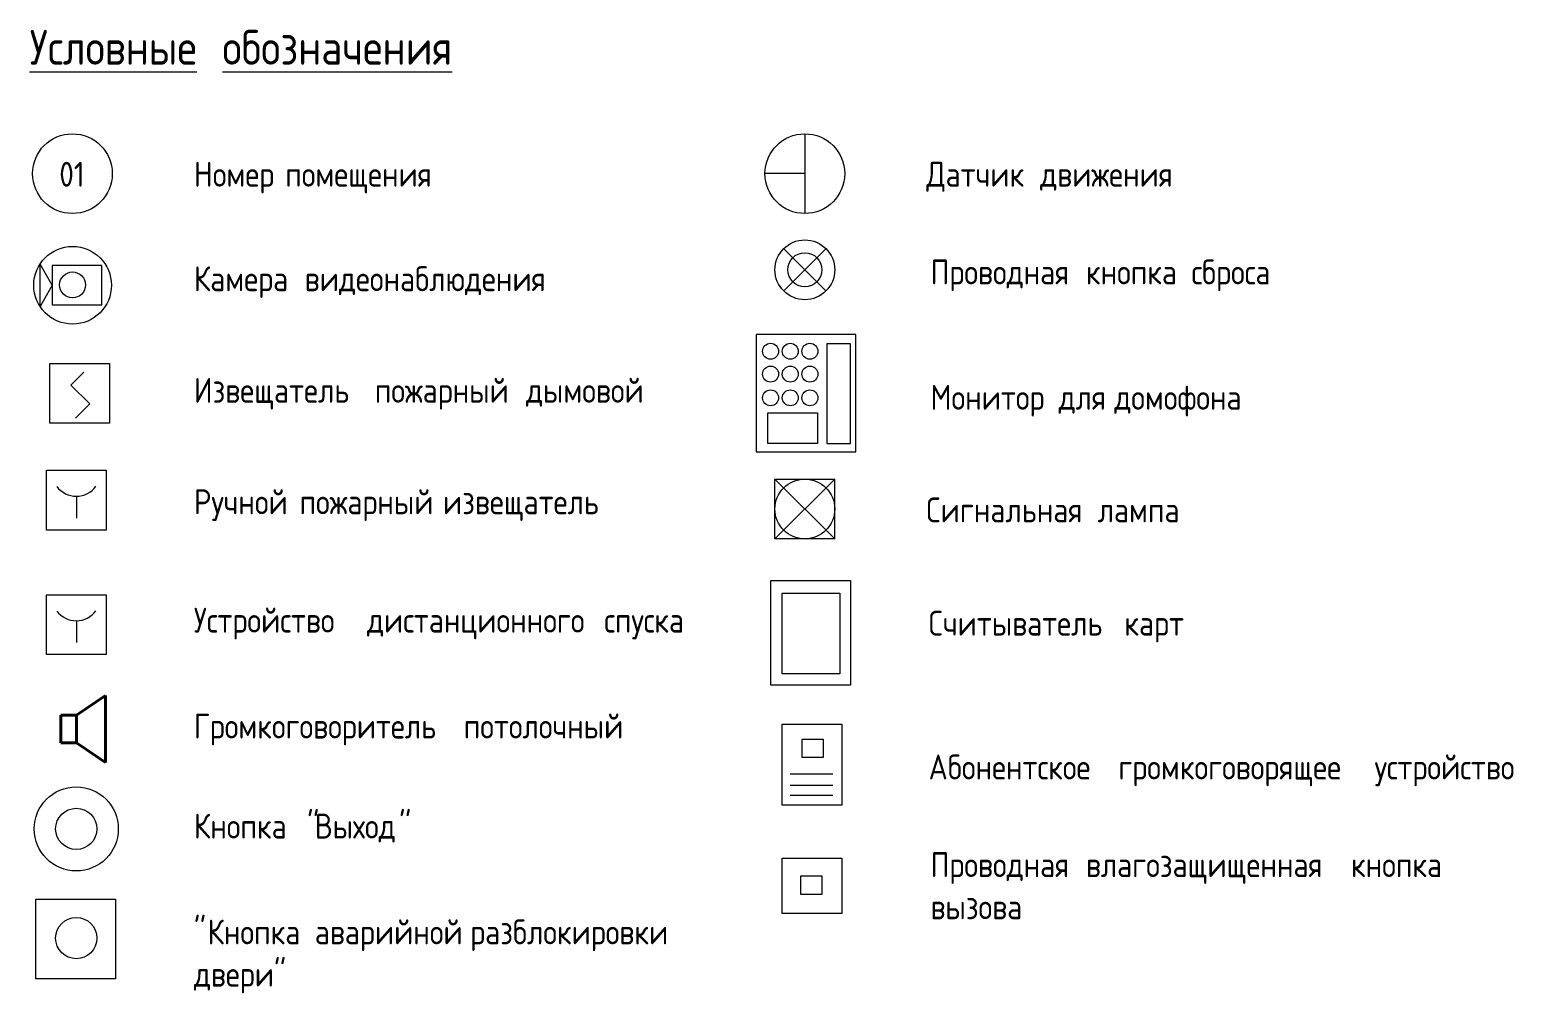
# Model space of a CAD drawing. Header units: millimetres. Extents: x 81303 to 275082, y -8553 to 29000.
# Drawn here: x 125732.9 to 125881.9, y 3093 to 3189.7 of the extents above; entities that cross this region are included whole.
import ezdxf

# ---------------------------------------------------------------- set-up
doc = ezdxf.new("R2010")
doc.units = ezdxf.units.MM
for name, color, linetype, lineweight in [('A-DETL', 7, 'Continuous', 9), ('A-DETL-4', 7, 'Continuous', 40), ('A-DETL-5', 7, 'Continuous', 20), ('G-ANNO-TEXT', 7, 'Continuous', 9)]:
    doc.layers.add(name, color=color, linetype=linetype, lineweight=lineweight)
doc.layers.add('A-DETL-6', color=7, linetype='Continuous', lineweight=9, true_color=0x008040)
doc.styles.add('GOST Common_2', font='GOST_Common.ttf', dxfattribs={"width": 0.9, "height": 3.5})
doc.styles.add('GOST Common_3', font='GOST_Common.ttf', dxfattribs={"width": 0.9, "height": 2.5})

msp = doc.modelspace()

# ---------------------------------------------------------------- linework, layer by layer
at = {"layer": 'A-DETL'}
for p, q in [((125810.75, 3179.27), (125810.75, 3171.27)), ((125810.75, 3175.27), (125806.75, 3175.27)), ((125734.95, 3156.21), (125740.95, 3156.21)), ((125734.95, 3150.21), (125734.95, 3156.21)), ((125740.95, 3156.21), (125740.95, 3150.21)), ((125738.38, 3155.36), (125737.07, 3154.05)), ((125737.07, 3154.05), (125738.97, 3152.16)), ((125738.97, 3152.16), (125737.53, 3150.72)), ((125740.95, 3150.21), (125734.95, 3150.21)), ((125734.64, 3139.5), (125734.64, 3145.5)), ((125734.64, 3145.5), (125740.61, 3145.5)), ((125740.61, 3145.5), (125740.61, 3139.5)), ((125737.63, 3142.89), (125737.63, 3140.7)), ((125740.61, 3139.5), (125734.64, 3139.5)), ((125808.47, 3120.01), (125814.47, 3120.01)), ((125808.47, 3111.89), (125808.47, 3120.01)), ((125814.47, 3120.01), (125814.47, 3111.89)), ((125810.48, 3118.5), (125812.58, 3118.5)), ((125810.48, 3116.65), (125810.48, 3118.5)), ((125812.58, 3118.5), (125812.58, 3116.65)), ((125812.58, 3116.65), (125810.48, 3116.65)), ((125809.26, 3115.04), (125813.57, 3115.04)), ((125809.26, 3113.9), (125813.57, 3113.9)), ((125809.26, 3112.89), (125813.57, 3112.89)), ((125814.47, 3111.89), (125808.47, 3111.89)), ((125808.47, 3106.56), (125814.47, 3106.56)), ((125808.47, 3101.01), (125808.47, 3106.56)), ((125814.47, 3106.56), (125814.47, 3101.01)), ((125810.35, 3104.79), (125812.46, 3104.79)), ((125810.35, 3102.93), (125810.35, 3104.79)), ((125812.46, 3104.79), (125812.46, 3102.93)), ((125812.46, 3102.93), (125810.35, 3102.93)), ((125814.47, 3101.01), (125808.47, 3101.01))]:
    msp.add_line(p, q, dxfattribs=at)
for centre in [(125737.23, 3175.27), (125810.75, 3175.27)]:
    msp.add_circle(centre, 4, dxfattribs=at)
msp.add_arc((125737.62, 3145.33), 2.44, 216.7613, 324.0228, dxfattribs=at)
at = {"layer": 'A-DETL-4'}
for p, q in [((125737.63, 3120.9), (125740.54, 3122.89)), ((125740.54, 3122.89), (125740.54, 3116.15)), ((125736.06, 3120.9), (125736.06, 3118.14)), ((125737.63, 3120.9), (125736.06, 3120.9)), ((125737.63, 3118.14), (125737.63, 3120.9)), ((125736.06, 3118.14), (125737.63, 3118.14)), ((125737.63, 3118.14), (125740.54, 3116.15))]:
    msp.add_line(p, q, dxfattribs=at)
at = {"layer": 'A-DETL-5'}
for p, q in [((125808.63, 3167.74), (125812.87, 3163.5)), ((125812.87, 3167.74), (125808.63, 3163.5)), ((125735.2, 3164.07), (125733.98, 3166.19)), ((125733.98, 3161.95), (125733.98, 3166.19)), ((125740.2, 3166.05), (125735.2, 3166.05)), ((125735.2, 3166.05), (125735.2, 3162.09)), ((125740.2, 3162.09), (125740.2, 3166.05)), ((125735.2, 3164.07), (125733.98, 3161.95)), ((125735.2, 3162.09), (125740.2, 3162.09)), ((125815.87, 3159.12), (125805.87, 3159.12)), ((125805.87, 3159.12), (125805.87, 3147.35)), ((125815.87, 3147.35), (125815.87, 3159.12)), ((125815.32, 3158.19), (125812.97, 3158.19)), ((125812.97, 3158.19), (125812.97, 3148.19)), ((125815.32, 3148.19), (125815.32, 3158.19)), ((125807.02, 3151.27), (125812.02, 3151.27)), ((125807.02, 3148.19), (125807.02, 3151.27)), ((125812.02, 3151.27), (125812.02, 3148.19)), ((125805.87, 3147.35), (125815.87, 3147.35)), ((125812.02, 3148.19), (125807.02, 3148.19)), ((125812.97, 3148.19), (125815.32, 3148.19)), ((125807.75, 3144.61), (125813.75, 3144.61)), ((125807.75, 3138.61), (125807.75, 3144.61)), ((125807.75, 3144.61), (125813.75, 3138.61)), ((125813.75, 3144.61), (125807.75, 3138.61)), ((125813.75, 3138.61), (125813.75, 3144.61)), ((125813.75, 3138.61), (125807.75, 3138.61)), ((125807.32, 3134.44), (125815.32, 3134.44)), ((125807.32, 3123.93), (125807.32, 3134.44)), ((125815.32, 3134.44), (125815.32, 3123.93)), ((125734.64, 3127), (125734.64, 3133)), ((125734.64, 3133), (125740.61, 3133)), ((125740.61, 3133), (125740.61, 3127)), ((125808.47, 3133.15), (125814.25, 3133.15)), ((125808.47, 3125.05), (125808.47, 3133.15)), ((125814.25, 3133.15), (125814.25, 3125.05)), ((125737.63, 3130.39), (125737.63, 3128.2)), ((125740.61, 3127), (125734.64, 3127)), ((125814.25, 3125.05), (125808.47, 3125.05)), ((125815.32, 3123.93), (125807.32, 3123.93)), ((125733.57, 3102.44), (125741.57, 3102.44)), ((125733.57, 3094.44), (125733.57, 3102.44)), ((125741.57, 3102.44), (125741.57, 3094.44)), ((125741.57, 3094.44), (125733.57, 3094.44))]:
    msp.add_line(p, q, dxfattribs=at)
for centre, radius in [((125737.25, 3164.07), 3.9), ((125810.75, 3165.62), 3), ((125810.75, 3165.62), 1.71), ((125737.25, 3164.1), 1.3), ((125807.31, 3157.44), 0.8), ((125809.29, 3157.44), 0.8), ((125811.26, 3157.44), 0.8), ((125807.31, 3155.15), 0.8), ((125809.29, 3155.15), 0.8), ((125811.26, 3155.15), 0.8), ((125807.31, 3152.77), 0.8), ((125809.29, 3152.77), 0.8), ((125811.26, 3152.77), 0.8), ((125810.75, 3141.61), 3), ((125737.62, 3098.54), 2.07)]:
    msp.add_circle(centre, radius, dxfattribs=at)
msp.add_arc((125737.62, 3132.83), 2.44, 216.7613, 324.0228, dxfattribs=at)
at = {"layer": 'A-DETL-6'}
for radius in [4.22, 2.07]:
    msp.add_circle((125737.62, 3109.5), radius, dxfattribs=at)

# ---------------------------------------------------------------- texts
at = {"layer": 'G-ANNO-TEXT', "attachment_point": 1}
for s, insert, char_height, width, style in [('\\LУсловные', (125732.94, 3189.7), 3.5, 22.1506, 'GOST Common_2'), ('\\L\\fGOST Common|b0|i0|c204|p34|;\\W.9;\\L ', (125751.22, 3189.7), 3.5, 1.2987, 'GOST Common_2'), ('\\Lобозначения', (125752.29, 3189.7), 3.5, 30.1595, 'GOST Common_2'), ('01', (125735.91, 3176.46), 2.5, 3.319, 'GOST Common_3'), ('Номер', (125749.42, 3176.46), 2.5, 10.1734, 'GOST Common_3'), ('\\fGOST Common|b0|i0|c204|p34|;\\W.9; ', (125757.81, 3176.46), 2.5, 0.938, 'GOST Common_3'), ('помещения', (125758.59, 3176.46), 2.5, 18.543, 'GOST Common_3'), ('Датчик', (125822.94, 3176.46), 2.5, 12.9152, 'GOST Common_3'), ('\\fGOST Common|b0|i0|c204|p34|;\\W.9; ', (125833.59, 3176.46), 2.5, 0.938, 'GOST Common_3'), ('движения', (125834.37, 3176.46), 2.5, 16.0899, 'GOST Common_3'), ('Проводная', (125823.36, 3166.65), 2.5, 17.9658, 'GOST Common_3'), ('\\fGOST Common|b0|i0|c204|p34|;\\W.9; ', (125838.18, 3166.65), 2.5, 0.938, 'GOST Common_3'), ('\\fGOST Common|b0|i0|c204|p34|;\\W.9; ', (125848.78, 3166.65), 2.5, 0.938, 'GOST Common_3'), ('сброса', (125849.55, 3166.65), 2.5, 11.3278, 'GOST Common_3'), ('Камера', (125749.42, 3165.97), 2.5, 12.5544, 'GOST Common_3'), ('\\fGOST Common|b0|i0|c204|p34|;\\W.9; ', (125759.78, 3165.97), 2.5, 0.938, 'GOST Common_3'), ('видеонаблюдения', (125760.55, 3165.97), 2.5, 29.8709, 'GOST Common_3'), ('кнопка', (125838.96, 3166.65), 2.5, 11.9051, 'GOST Common_3'), ('\\fGOST Common|b0|i0|c204|p34|;\\W.9; ', (125749.42, 3161.74), 2.5, 0.938, 'GOST Common_3'), ('Извещатель', (125749.42, 3154.77), 2.5, 21.0683, 'GOST Common_3'), ('\\fGOST Common|b0|i0|c204|p34|;\\W.9; ', (125766.8, 3154.77), 2.5, 0.938, 'GOST Common_3'), ('пожарный', (125767.58, 3154.77), 2.5, 16.5228, 'GOST Common_3'), ('дымовой', (125782.76, 3154.77), 2.5, 14.0696, 'GOST Common_3'), ('Монитор', (125823.36, 3154.07), 2.5, 14.6468, 'GOST Common_3'), ('\\fGOST Common|b0|i0|c204|p34|;\\W.9; ', (125835.44, 3154.07), 2.5, 0.938, 'GOST Common_3'), ('для', (125836.22, 3154.07), 2.5, 5.8443, 'GOST Common_3'), ('\\fGOST Common|b0|i0|c204|p34|;\\W.9; ', (125841.04, 3154.07), 2.5, 0.938, 'GOST Common_3'), ('домофона', (125841.81, 3154.07), 2.5, 16.5228, 'GOST Common_3'), ('Ручной', (125749.42, 3143.58), 2.5, 11.9051, 'GOST Common_3'), ('\\fGOST Common|b0|i0|c204|p34|;\\W.9; ', (125759.24, 3143.58), 2.5, 0.938, 'GOST Common_3'), ('пожарный', (125760.02, 3143.58), 2.5, 16.5228, 'GOST Common_3'), ('\\fGOST Common|b0|i0|c204|p34|;\\W.9; ', (125773.65, 3143.58), 2.5, 0.938, 'GOST Common_3'), ('извещатель', (125774.42, 3143.58), 2.5, 20.8519, 'GOST Common_3'), ('\\fGOST Common|b0|i0|c204|p34|;\\W.9; ', (125791.63, 3143.58), 2.5, 0.938, 'GOST Common_3'), ('Сигнальная', (125822.94, 3142.77), 2.5, 19.9139, 'GOST Common_3'), ('\\fGOST Common|b0|i0|c204|p34|;\\W.9; ', (125839.37, 3142.77), 2.5, 0.938, 'GOST Common_3'), ('лампа', (125840.14, 3142.77), 2.5, 10.3899, 'GOST Common_3'), ('Устройство', (125749.42, 3131.7), 2.5, 20.1304, 'GOST Common_3'), ('\\fGOST Common|b0|i0|c204|p34|;\\W.9; ', (125766.03, 3131.7), 2.5, 0.938, 'GOST Common_3'), ('дистанционного', (125766.8, 3131.7), 2.5, 27.9228, 'GOST Common_3'), ('\\fGOST Common|b0|i0|c204|p34|;\\W.9; ', (125789.84, 3131.7), 2.5, 0.938, 'GOST Common_3'), ('спуска', (125790.61, 3131.7), 2.5, 11.3278, 'GOST Common_3'), ('Считыватель', (125823.17, 3131.4), 2.5, 22.8721, 'GOST Common_3'), ('\\fGOST Common|b0|i0|c204|p34|;\\W.9; ', (125842.04, 3131.4), 2.5, 0.938, 'GOST Common_3'), ('карт', (125842.82, 3131.4), 2.5, 8.5139, 'GOST Common_3'), ('Громкоговоритель', (125749.42, 3121.07), 2.5, 31.8911, 'GOST Common_3'), ('\\fGOST Common|b0|i0|c204|p34|;\\W.9; ', (125775.73, 3121.07), 2.5, 0.938, 'GOST Common_3'), ('потолочный', (125776.51, 3121.07), 2.5, 20.2025, 'GOST Common_3'), ('Абонентское', (125823.17, 3116.96), 2.5, 22.1506, 'GOST Common_3'), ('\\fGOST Common|b0|i0|c204|p34|;\\W.9; ', (125841.45, 3116.96), 2.5, 0.938, 'GOST Common_3'), ('\\fGOST Common|b0|i0|c204|p34|;\\W.9; ', (125867.17, 3116.96), 2.5, 0.938, 'GOST Common_3'), ('устройство', (125867.94, 3116.96), 2.5, 19.9139, 'GOST Common_3'), ('громкоговорящее', (125842.22, 3116.96), 2.5, 30.2316, 'GOST Common_3'), ('Кнопка', (125749.42, 3111.03), 2.5, 12.1215, 'GOST Common_3'), (' "', (125759.42, 3111.03), 2.5, 2.5975, 'GOST Common_3'), ('Выход', (125761.56, 3111.03), 2.5, 10.2456, 'GOST Common_3'), ('\\fGOST Common|b0|i0|c204|p34|;\\W.9;"', (125770.02, 3111.03), 2.5, 1.6595, 'GOST Common_3'), ('Проводная', (125823.36, 3107.16), 2.5, 17.9658, 'GOST Common_3'), ('\\fGOST Common|b0|i0|c204|p34|;\\W.9; ', (125838.18, 3107.16), 2.5, 0.938, 'GOST Common_3'), ('влагозащищенная', (125838.96, 3107.16), 2.5, 31.3139, 'GOST Common_3'), ('\\fGOST Common|b0|i0|c204|p34|;\\W.9; ', (125864.79, 3107.16), 2.5, 0.938, 'GOST Common_3'), ('\\fGOST Common|b0|i0|c204|p34|;\\W.9; ', (125875.39, 3107.16), 2.5, 0.938, 'GOST Common_3'), ('кнопка', (125865.57, 3107.16), 2.5, 11.9051, 'GOST Common_3'), ('вызова', (125823.36, 3102.93), 2.5, 11.9772, 'GOST Common_3'), ('\\fGOST Common|b0|i0|c204|p34|;\\W.9;"', (125749.42, 3100.41), 2.5, 1.6595, 'GOST Common_3'), ('Кнопка', (125750.79, 3100.41), 2.5, 12.1215, 'GOST Common_3'), ('\\fGOST Common|b0|i0|c204|p34|;\\W.9; ', (125760.79, 3100.41), 2.5, 0.938, 'GOST Common_3'), ('аварийной', (125761.56, 3100.41), 2.5, 17.9658, 'GOST Common_3'), ('\\fGOST Common|b0|i0|c204|p34|;\\W.9; ', (125776.39, 3100.41), 2.5, 0.938, 'GOST Common_3'), ('разблокировки', (125777.16, 3100.41), 2.5, 25.3975, 'GOST Common_3'), ('\\fGOST Common|b0|i0|c204|p34|;\\W.9; ', (125798.12, 3100.41), 2.5, 0.938, 'GOST Common_3'), ('\\fGOST Common|b0|i0|c204|p34|;\\W.9;"', (125757.46, 3096.17), 2.5, 1.6595, 'GOST Common_3'), ('двери', (125749.42, 3096.17), 2.5, 9.7405, 'GOST Common_3')]:
    msp.add_mtext(s, dxfattribs=dict(at, insert=insert, char_height=char_height, width=width, style=style))

doc.saveas('drawing.dxf')
